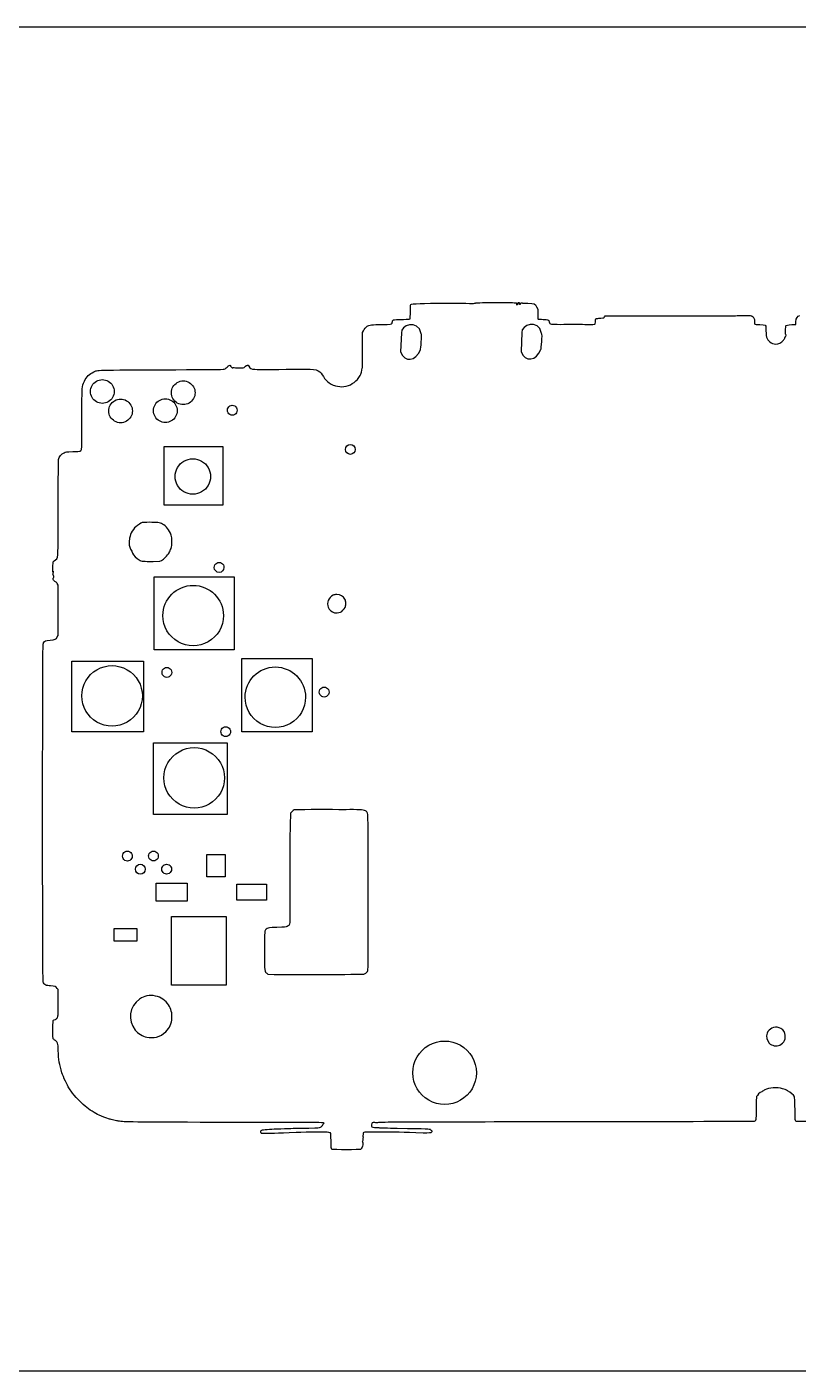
# Model space of a CAD drawing. Extents: x -171 to 832, y -60 to 309.
# Drawn here: x 406.8 to 618.5, y -59.7 to 308.9 of the extents above; entities that cross this region are included whole.
import ezdxf

# ---------------------------------------------------------------- set-up
doc = ezdxf.new("R2010")
doc.units = 0
for name, color, linetype in [('Background', 7, 'CONTINUOUS'), ('Mobo_Breakout_Points', 7, 'CONTINUOUS'), ('Mobo_button_outlines', 7, 'CONTINUOUS'), ('Mobo_Pics', 7, 'CONTINUOUS'), ('Mobo_Pics_Outline', 7, 'CONTINUOUS'), ('Mobo_Solder_Points_and_boards_to_Avoid', 7, 'CONTINUOUS')]:
    doc.layers.add(name, color=color, linetype=linetype)

msp = doc.modelspace()

# ---------------------------------------------------------------- linework, layer by layer
at = {"layer": 'Background', "color": 1}
msp.add_lwpolyline([(-171.241464, 308.858128), (831.615667, 308.858128), (831.615667, -59.713274), (-171.241464, -59.713274)], close=True, dxfattribs=at)
at = {"layer": 'Mobo_Breakout_Points', "color": 1}
for points in [[(464.510682, 203.750649)], [(496.930315, 192.999441)], [(460.903754, 160.642831)], [(446.564784, 131.852676)], [(489.72989, 126.460723)], [(462.719912, 115.613836)], [(435.731222, 81.501814)], [(442.885613, 81.531703)], [(439.295279, 77.904204)], [(446.506221, 77.921323)]]:
    msp.add_lwpolyline(points, close=True, dxfattribs=at)
for points in [[(461.838676, 203.750649), (461.838676, 204.235433), (462.093317, 204.683392), (462.506677, 204.925784)], [(462.506677, 202.575513), (462.093317, 202.817905), (461.838676, 203.265864), (461.838676, 203.750649)], [(462.506677, 204.925784), (462.920038, 205.168176), (463.42932, 205.168176), (463.842681, 204.925784)], [(463.842681, 204.925784), (464.256042, 204.683392), (464.510682, 204.235433), (464.510682, 203.750649)], [(464.510682, 203.750649), (464.510682, 203.265864), (464.256042, 202.817905), (463.842681, 202.575513)], [(463.842681, 202.575513), (463.42932, 202.333121), (462.920038, 202.333121), (462.506677, 202.575513)], [(494.258309, 192.999441), (494.258309, 193.748853), (494.856458, 194.356371), (495.594312, 194.356371)], [(495.594312, 191.642512), (494.856458, 191.642512), (494.258309, 192.25003), (494.258309, 192.999441)], [(495.594312, 194.356371), (496.332166, 194.356371), (496.930315, 193.748853), (496.930315, 192.999441)], [(496.930315, 192.999441), (496.930315, 192.25003), (496.332166, 191.642512), (495.594312, 191.642512)], [(458.231748, 160.642831), (458.231748, 161.127615), (458.486389, 161.575575), (458.89975, 161.817967)], [(459.567751, 159.285902), (458.829897, 159.285902), (458.231748, 159.89342), (458.231748, 160.642831)], [(458.89975, 161.817967), (459.31311, 162.060359), (459.822392, 162.060359), (460.235753, 161.817967)], [(460.903754, 160.642831), (460.903754, 159.89342), (460.305605, 159.285902), (459.567751, 159.285902)], [(460.235753, 161.817967), (460.649114, 161.575575), (460.903754, 161.127615), (460.903754, 160.642831)], [(443.892778, 131.852676), (443.892778, 132.33746), (444.147419, 132.785419), (444.560779, 133.027811)], [(444.560779, 133.027811), (444.97414, 133.270204), (445.483422, 133.270204), (445.896783, 133.027811)], [(445.896783, 133.027811), (446.310144, 132.785419), (446.564784, 132.33746), (446.564784, 131.852676)], [(444.560779, 130.67754), (444.147419, 130.919933), (443.892778, 131.367892), (443.892778, 131.852676)], [(445.896783, 130.67754), (445.483422, 130.435148), (444.97414, 130.435148), (444.560779, 130.67754)], [(446.564784, 131.852676), (446.564784, 131.367892), (446.310144, 130.919933), (445.896783, 130.67754)], [(487.057883, 126.460723), (487.057883, 126.945508), (487.312524, 127.393467), (487.725885, 127.635859)], [(487.725885, 125.285588), (487.312524, 125.52798), (487.057883, 125.975939), (487.057883, 126.460723)], [(487.725885, 127.635859), (488.139246, 127.878251), (488.648527, 127.878251), (489.061888, 127.635859)], [(489.061888, 127.635859), (489.475249, 127.393467), (489.72989, 126.945508), (489.72989, 126.460723)], [(489.72989, 126.460723), (489.72989, 125.975939), (489.475249, 125.52798), (489.061888, 125.285588)], [(489.061888, 125.285588), (488.648527, 125.043196), (488.139246, 125.043196), (487.725885, 125.285588)], [(460.047905, 115.613836), (460.047905, 116.09862), (460.302546, 116.546579), (460.715907, 116.788971)], [(460.715907, 114.4387), (460.302546, 114.681092), (460.047905, 115.129051), (460.047905, 115.613836)], [(460.715907, 116.788971), (461.129268, 117.031363), (461.638549, 117.031363), (462.05191, 116.788971)], [(462.05191, 114.4387), (461.638549, 114.196308), (461.129268, 114.196308), (460.715907, 114.4387)], [(462.05191, 116.788971), (462.465271, 116.546579), (462.719912, 116.09862), (462.719912, 115.613836)], [(462.719912, 115.613836), (462.719912, 115.129051), (462.465271, 114.681092), (462.05191, 114.4387)], [(433.059216, 81.501814), (433.059216, 81.986599), (433.313857, 82.434558), (433.727217, 82.67695)], [(433.727217, 80.326679), (433.313857, 80.569071), (433.059216, 81.01703), (433.059216, 81.501814)], [(433.727217, 82.67695), (434.140578, 82.919342), (434.64986, 82.919342), (435.06322, 82.67695)], [(435.06322, 82.67695), (435.476581, 82.434558), (435.731222, 81.986599), (435.731222, 81.501814)], [(435.731222, 81.501814), (435.731222, 81.01703), (435.476581, 80.569071), (435.06322, 80.326679)], [(440.213606, 81.531703), (440.213606, 82.016487), (440.468247, 82.464446), (440.881608, 82.706839)], [(440.881608, 80.356567), (440.468247, 80.59896), (440.213606, 81.046919), (440.213606, 81.531703)], [(440.881608, 82.706839), (441.294969, 82.949231), (441.80425, 82.949231), (442.217611, 82.706839)], [(442.217611, 82.706839), (442.630972, 82.464446), (442.885613, 82.016487), (442.885613, 81.531703)], [(442.885613, 81.531703), (442.885613, 81.046919), (442.630972, 80.59896), (442.217611, 80.356567)], [(435.06322, 80.326679), (434.64986, 80.084287), (434.140578, 80.084287), (433.727217, 80.326679)], [(436.623272, 77.904204), (436.623273, 78.653616), (437.221422, 79.261133), (437.959276, 79.261133)], [(437.959276, 76.547275), (437.221422, 76.547275), (436.623273, 77.154793), (436.623272, 77.904204)], [(437.959276, 79.261133), (438.69713, 79.261133), (439.295279, 78.653616), (439.295279, 77.904204)], [(439.295279, 77.904204), (439.295279, 77.154793), (438.69713, 76.547275), (437.959276, 76.547275)], [(442.217611, 80.356567), (441.80425, 80.114175), (441.294969, 80.114175), (440.881608, 80.356567)], [(443.834214, 77.921323), (443.834214, 78.406107), (444.088855, 78.854066), (444.502216, 79.096458)], [(444.502216, 76.746187), (444.088855, 76.988579), (443.834214, 77.436538), (443.834214, 77.921323)], [(444.502216, 79.096458), (444.915577, 79.33885), (445.424858, 79.33885), (445.838219, 79.096458)], [(445.838219, 79.096458), (446.25158, 78.854066), (446.506221, 78.406107), (446.506221, 77.921323)], [(446.506221, 77.921323), (446.506221, 77.436538), (446.25158, 76.988579), (445.838219, 76.746187)], [(445.838219, 76.746187), (445.424858, 76.503795), (444.915577, 76.503795), (444.502216, 76.746187)]]:
    msp.add_open_spline(points, degree=3, dxfattribs=at)
at = {"layer": 'Mobo_button_outlines', "color": 1}
for points in [[(460.73798, 147.431764)], [(438.495394, 125.414062)], [(483.289117, 125.049424)], [(461.015095, 102.939786)]]:
    msp.add_lwpolyline(points, close=True, dxfattribs=at)
for points in [[(444.13778, 147.431764), (444.137781, 152.015782), (447.853862, 155.731863), (452.43788, 155.731863)], [(452.43788, 155.731863), (457.021899, 155.731863), (460.73798, 152.015782), (460.73798, 147.431764)], [(448.28783, 140.243666), (445.719771, 141.726336), (444.13778, 144.466424), (444.13778, 147.431764)], [(460.73798, 147.431764), (460.73798, 144.466424), (459.15599, 141.726336), (456.58793, 140.243666)], [(456.58793, 140.243666), (454.01987, 138.760996), (450.85589, 138.760996), (448.28783, 140.243666)], [(426.045245, 132.602159), (428.613304, 134.084829), (431.777285, 134.084829), (434.345344, 132.602159)], [(466.688917, 125.049424), (466.688918, 129.633443), (470.404999, 133.349523), (474.989017, 133.349523)], [(474.989017, 133.349523), (479.573036, 133.349523), (483.289117, 129.633443), (483.289117, 125.049424)], [(421.895195, 125.414062), (421.895195, 128.379402), (423.477185, 131.119489), (426.045245, 132.602159)], [(434.345344, 132.602159), (436.913404, 131.119489), (438.495394, 128.379402), (438.495394, 125.414062)], [(426.045245, 118.225964), (423.477185, 119.708634), (421.895195, 122.448722), (421.895195, 125.414062)], [(438.495394, 125.414062), (438.495394, 122.448722), (436.913404, 119.708634), (434.345344, 118.225964)], [(470.838967, 117.861327), (468.270908, 119.343997), (466.688917, 122.084084), (466.688917, 125.049424)], [(483.289117, 125.049424), (483.289117, 122.084084), (481.707127, 119.343997), (479.139067, 117.861327)], [(434.345344, 118.225964), (431.777285, 116.743294), (428.613304, 116.743294), (426.045245, 118.225964)], [(479.139067, 117.861327), (476.571007, 116.378657), (473.407027, 116.378657), (470.838967, 117.861327)], [(448.564945, 110.127884), (451.133005, 111.610554), (454.296985, 111.610554), (456.865045, 110.127884)], [(444.414895, 102.939786), (444.414895, 105.905126), (445.996885, 108.645213), (448.564945, 110.127884)], [(456.865045, 110.127884), (459.433105, 108.645213), (461.015095, 105.905126), (461.015095, 102.939786)], [(448.564945, 95.751689), (445.996885, 97.234359), (444.414895, 99.974446), (444.414895, 102.939786)], [(461.015095, 102.939786), (461.015095, 99.974446), (459.433105, 97.234359), (456.865045, 95.751689)], [(456.865045, 95.751689), (454.296985, 94.269019), (451.133005, 94.269019), (448.564945, 95.751689)]]:
    msp.add_open_spline(points, degree=3, dxfattribs=at)
at = {"layer": 'Mobo_Pics', "color": 1}
msp.add_lwpolyline([(457.208001, 185.578132)], close=True, dxfattribs=at)
for points in [[(447.479493, 185.578132), (447.479493, 187.315963), (448.406615, 188.921784), (449.91162, 189.790699)], [(449.91162, 189.790699), (451.416626, 190.659615), (453.270869, 190.659615), (454.775874, 189.790699)], [(454.775874, 189.790699), (456.28088, 188.921784), (457.208001, 187.315963), (457.208001, 185.578132)], [(449.91162, 181.365564), (448.406615, 182.23448), (447.479493, 183.840301), (447.479493, 185.578132)], [(457.208001, 185.578132), (457.208001, 183.840301), (456.28088, 182.23448), (454.775874, 181.365564)], [(454.775874, 181.365564), (453.270869, 180.496649), (451.416626, 180.496649), (449.91162, 181.365564)]]:
    msp.add_open_spline(points, degree=3, dxfattribs=at)
at = {"layer": 'Mobo_Pics_Outline', "color": 1}
for points in [[(511.690054, 228.762102), (512.011672, 228.828807), (512.053909, 230.743299)], [(546.670573, 232.135884), (547.000554, 231.453508), (547.000554, 230.125379)], [(565.36251, 229.371461), (565.467676, 229.625309), (581.7672, 229.628007)], [(498.938655, 220.518524), (498.938655, 225.107424), (499.147852, 225.525966)], [(616.734, 227.232484), (617.801017, 227.279412), (617.854592, 228.032082)], [(441.485518, 162.304109), (443.304765, 162.319983), (443.770157, 162.567136), (443.770129, 162.567266)], [(415.169745, 141.582059), (415.381209, 142.005138), (415.381209, 148.907971), (415.381209, 155.810806), (415.127225, 156.220801)], [(472.652504, 49.3563), (472.977156, 49.097441), (474.683301, 49.054723)], [(499.304098, 49.14699), (499.304353, 49.146857)], [(415.38138, 41.233277), (415.38138, 44.87792), (415.156309, 45.218171)], [(442.364683, 31.874791), (442.364683, 31.874675)], [(490.580306, 1.078214), (490.586627, 1.078415)]]:
    msp.add_lwpolyline(points, dxfattribs=at)
for points in [[(492.838016, 148.397641)], [(613.449524, 29.699252)]]:
    msp.add_lwpolyline(points, close=True, dxfattribs=at)
for points in [[(512.053909, 230.743299), (512.076586, 231.796269), (512.12194, 232.683295), (512.153121, 232.714468)], [(512.153121, 232.714468), (512.2872, 232.848094), (512.997874, 232.927189), (514.773496, 233.006116)], [(514.773496, 233.006116), (517.018025, 233.105884), (526.445405, 233.139826), (528.257962, 233.054665)], [(528.257962, 233.054665), (529.313187, 233.005084), (529.589622, 233.01769), (529.897465, 233.129423)], [(529.897465, 233.129423), (530.221294, 233.246967), (530.94943, 233.263816), (535.705427, 233.263816)], [(535.705427, 233.263816), (540.001276, 233.263816), (541.142306, 233.241593), (541.139216, 233.158047)], [(541.139216, 233.158047), (541.122208, 232.689651), (541.181169, 232.603483), (541.415877, 232.757415)], [(541.415877, 232.926961), (541.305893, 233.001668), (541.310995, 233.029924), (541.453294, 233.138502)], [(541.415877, 232.757415), (541.528696, 232.831479), (541.528696, 232.850315), (541.415877, 232.926961)], [(541.453294, 233.138502), (541.767487, 233.37822), (542.108069, 233.260488), (541.867946, 232.995163)], [(541.867946, 232.995163), (541.708639, 232.818998), (541.774403, 232.68184), (541.949017, 232.826666)], [(541.949017, 232.826666), (542.03349, 232.896724), (542.089049, 232.89546), (542.162466, 232.82179)], [(542.162466, 232.82179), (542.238718, 232.745498), (542.261962, 232.775602), (542.261962, 232.950727)], [(542.261962, 232.950727), (542.261962, 233.145178), (542.297679, 233.179191), (542.501773, 233.179191)], [(542.501773, 233.179191), (542.633584, 233.179191), (542.76171, 233.159008), (542.786372, 233.134341)], [(542.786372, 233.134341), (542.811883, 233.109679), (543.493276, 233.078223), (544.302425, 233.06445)], [(544.302425, 233.06445), (546.211843, 233.031951), (546.243165, 233.019671), (546.670573, 232.135884)], [(507.261912, 228.39738), (507.376148, 228.553569), (507.527518, 228.570259), (509.376699, 228.630504)], [(509.376699, 228.630504), (510.472148, 228.666195), (511.513172, 228.725414), (511.690054, 228.762102)], [(547.000554, 230.125379), (547.000554, 229.091671), (547.026066, 228.787579), (547.114224, 228.753628)], [(547.114224, 228.753628), (547.176869, 228.729646), (547.795502, 228.682915), (548.489254, 228.649803)], [(548.489254, 228.649803), (549.913833, 228.581808), (549.996066, 228.547634), (550.143468, 227.96229)], [(562.825134, 228.005503), (562.825956, 228.361201), (562.861984, 228.7083), (562.905354, 228.776835)], [(562.905354, 228.776835), (562.948724, 228.845368), (563.129008, 228.910069), (563.306003, 228.920611)], [(563.306003, 228.920611), (563.482885, 228.931156), (563.95148, 228.977397), (564.347055, 229.023372)], [(564.347055, 229.023372), (564.74263, 229.069348), (565.109263, 229.109361), (565.161817, 229.11229)], [(565.161817, 229.11229), (565.214258, 229.115209), (565.304683, 229.231846), (565.36251, 229.371461)], [(581.7672, 229.628007), (590.731965, 229.62949), (599.72658, 229.652385), (601.75525, 229.678889)], [(601.75525, 229.678889), (605.414976, 229.726695), (605.446611, 229.725643), (605.802047, 229.544303)], [(605.802047, 229.544303), (606.279288, 229.300841), (606.481228, 228.862227), (606.485509, 228.059909)], [(617.854592, 228.032082), (617.92971, 229.092254), (618.19852, 229.516402), (618.91475, 229.705668)], [(499.147852, 225.525966), (499.41686, 226.064063), (499.767619, 226.485535), (500.190576, 226.778654)], [(500.190576, 226.778654), (500.715666, 227.142538), (501.604923, 227.247116), (504.197943, 227.249932)], [(504.197943, 227.249932), (506.601836, 227.252541), (506.948939, 227.300944), (507.01955, 227.643407)], [(507.01955, 227.643407), (507.042227, 227.756138), (507.079361, 227.934048), (507.100337, 228.03876)], [(507.100337, 228.03876), (507.12018, 228.143472), (507.194447, 228.304851), (507.261912, 228.39738)], [(550.143468, 227.96229), (550.193641, 227.762827), (550.278113, 227.564643), (550.331121, 227.521877)], [(550.331121, 227.521877), (550.599846, 227.305098), (551.931647, 227.25597), (555.380476, 227.33563)], [(555.380476, 227.33563), (557.487184, 227.384289), (559.04125, 227.386052), (559.269893, 227.340052)], [(559.269893, 227.340052), (559.69662, 227.254176), (562.481915, 227.227598), (562.689921, 227.307419)], [(562.689921, 227.307419), (562.795654, 227.347989), (562.824, 227.49465), (562.825134, 228.005503)], [(606.485509, 228.059909), (606.487266, 227.734136), (606.516973, 227.423131), (606.551556, 227.368786)], [(606.551556, 227.368786), (606.593225, 227.303374), (607.04898, 227.257507), (607.900082, 227.233083)], [(607.900082, 227.233083), (609.599792, 227.184308), (609.62502, 227.169312), (609.611329, 226.216113)], [(609.611329, 226.216113), (609.599991, 225.377334), (609.686731, 224.192933), (609.790762, 223.785484)], [(615.082791, 224.548332), (614.985279, 224.548332), (614.970255, 224.741213), (614.998885, 225.626183)], [(614.998885, 225.626183), (615.018728, 226.219), (615.053877, 226.767939), (615.078822, 226.846046)], [(615.078822, 226.846046), (615.152239, 227.077563), (615.60275, 227.182732), (616.734, 227.232484)], [(609.790762, 223.785484), (609.897061, 223.36916), (610.308, 222.748525), (610.644643, 222.495992)], [(610.644643, 222.495992), (611.24057, 222.048961), (611.63725, 221.908304), (612.302032, 221.908304)], [(612.302032, 221.908304), (613.169575, 221.908304), (613.868258, 222.2465), (614.399754, 222.923688)], [(614.399754, 222.923688), (614.604983, 223.185196), (614.795414, 223.501463), (614.822854, 223.626504)], [(614.822854, 223.626504), (614.8512, 223.751546), (614.946728, 223.920819), (615.037153, 224.002667)], [(615.037153, 224.002667), (615.227924, 224.175308), (615.259106, 224.548332), (615.082791, 224.548332)], [(498.850214, 215.267774), (498.902655, 215.659773), (498.938655, 217.800854), (498.938655, 220.518524)], [(422.579254, 211.728919), (423.157096, 212.907991), (423.987704, 213.708012), (425.196794, 214.250128)], [(425.196794, 214.250128), (426.46612, 214.819244), (424.229698, 214.758548), (447.704731, 214.860995)], [(447.704731, 214.860995), (455.903745, 214.896776), (460.774006, 214.948667), (460.986406, 215.002509)], [(460.986406, 215.002509), (461.30502, 215.08327), (461.80766, 215.506287), (462.004866, 215.859653)], [(462.004866, 215.859653), (462.098976, 216.028516), (462.633165, 216.150575), (462.650088, 216.007123)], [(462.650088, 216.007123), (462.655757, 215.957788), (462.664261, 215.879221), (462.669931, 215.832528)], [(462.669931, 215.832528), (462.6756, 215.785833), (462.79097, 215.652693), (462.926183, 215.536656)], [(462.926183, 215.536656), (463.113269, 215.375991), (463.198592, 215.348081), (463.28485, 215.419608)], [(463.28485, 215.419608), (463.357417, 215.479722), (463.512472, 215.489743), (463.716283, 215.447444)], [(463.716283, 215.447444), (464.142217, 215.359), (464.893909, 215.337069), (465.773074, 215.387435)], [(465.773074, 215.387435), (466.466967, 215.427185), (466.502088, 215.438986), (466.639625, 215.678626)], [(466.639625, 215.678626), (466.718428, 215.815996), (466.821326, 215.904635), (466.868381, 215.875605)], [(466.868381, 215.875605), (466.915436, 215.846576), (466.953704, 215.87861), (466.953704, 215.946817)], [(466.953704, 215.946817), (466.953704, 216.026533), (467.010397, 216.055954), (467.113011, 216.029198)], [(467.113011, 216.029198), (467.200602, 216.006322), (467.321641, 216.040678), (467.382302, 216.105555)], [(467.382302, 216.105555), (467.474712, 216.204589), (467.527436, 216.155501), (467.709704, 215.799796)], [(467.709704, 215.799796), (468.048586, 215.138686), (468.227225, 215.050462), (469.385773, 214.97201)], [(469.385773, 214.97201), (470.282173, 214.911309), (476.77989, 214.939471), (482.048192, 215.026892)], [(482.048192, 215.026892), (486.136375, 215.094728), (487.128813, 214.827803), (487.860803, 213.463555)], [(498.27702, 213.294322), (498.488769, 213.644565), (498.756161, 214.56478), (498.850214, 215.267774)], [(421.97502, 209.613512), (422.048154, 210.514683), (422.137446, 210.827344), (422.579254, 211.728919)], [(487.860803, 213.463555), (488.223836, 212.786964), (488.781468, 212.073383), (489.327392, 211.586805)], [(489.327392, 211.586805), (489.806362, 211.159909), (490.952891, 210.50286), (491.222098, 210.500986)], [(491.222098, 210.500986), (491.301184, 210.500478), (491.670255, 210.424731), (492.042557, 210.332752)], [(492.042557, 210.332752), (492.906132, 210.119408), (493.578539, 210.119788), (494.419436, 210.334097)], [(494.419436, 210.334097), (496.091934, 210.760345), (497.309443, 211.694637), (498.27702, 213.294322)], [(421.908406, 201.024958), (421.914076, 205.376352), (421.94469, 209.2412), (421.97502, 209.613512)], [(421.75165, 192.848587), (421.885446, 193.092763), (421.897351, 193.727917), (421.908406, 201.024958)], [(415.497203, 190.2787), (415.664447, 191.00035), (416.301506, 191.76863), (417.013058, 192.106772)], [(417.013058, 192.106772), (417.478961, 192.328186), (417.565814, 192.338731), (419.400397, 192.396461)], [(419.400397, 192.396461), (420.447543, 192.429428), (421.372318, 192.485072), (421.455487, 192.520108)], [(421.455487, 192.520108), (421.538542, 192.555173), (421.672054, 192.702971), (421.75165, 192.848587)], [(415.417833, 178.517038), (415.423502, 184.823065), (415.459502, 190.115816), (415.497203, 190.2787)], [(415.350369, 165.316895), (415.38155, 166.270944), (415.41188, 172.211009), (415.417833, 178.517038)], [(435.44554, 170.092539), (435.160403, 169.535608), (435.081317, 169.216977), (434.850406, 167.695226)], [(436.673112, 171.77828), (436.285531, 171.459567), (435.813676, 170.811609), (435.44554, 170.092539)], [(438.428041, 172.930589), (438.140891, 172.850822), (437.329672, 172.318178), (436.673112, 171.77828)], [(442.760655, 172.937676), (441.777232, 173.041197), (438.808677, 173.036407), (438.428041, 172.930589)], [(444.050306, 172.551061), (443.591093, 172.803487), (443.350602, 172.875574), (442.760655, 172.937676)], [(446.398186, 169.463134), (445.866123, 170.941864), (445.06783, 171.991752), (444.050306, 172.551061)], [(434.850406, 167.695226), (434.776422, 167.208435), (434.969745, 166.328824), (435.293235, 165.680116)], [(446.365871, 165.847986), (446.584706, 166.485577), (446.604265, 166.64311), (446.600296, 167.728499)], [(446.600296, 167.728499), (446.597461, 168.750207), (446.568832, 168.988771), (446.398186, 169.463134)], [(413.979449, 161.06417), (413.977294, 162.306814), (413.970945, 162.290069), (414.654548, 162.722687)], [(414.654548, 162.722687), (415.207247, 163.072233), (415.286731, 163.368544), (415.350369, 165.316895)], [(435.293235, 165.680116), (435.474085, 165.317434), (435.693317, 164.83091), (435.780482, 164.598951)], [(435.780482, 164.598951), (435.996482, 164.02426), (436.921512, 163.059369), (437.61342, 162.68711)], [(437.61342, 162.68711), (438.264057, 162.337054), (438.831865, 162.280891), (441.485518, 162.304109)], [(443.770129, 162.567266), (444.349843, 162.875126), (445.410085, 163.944334), (445.819238, 164.633675)], [(445.819238, 164.633675), (445.988466, 164.918809), (446.234457, 165.465249), (446.365871, 165.847986)], [(414.034157, 159.515923), (413.923606, 159.364553), (413.916803, 159.374758), (413.947701, 159.64782)], [(413.947701, 159.64782), (413.967543, 159.810585), (413.980299, 160.447946), (413.979449, 161.06417)], [(414.017717, 158.563301), (413.976331, 158.563979), (413.957055, 158.608315), (413.97463, 158.661833)], [(413.97463, 158.661833), (413.991638, 158.715351), (414.015732, 158.88424), (414.027071, 159.037138)], [(414.145843, 158.476504), (414.116646, 158.523559), (414.059102, 158.562621), (414.017717, 158.563301)], [(414.027071, 159.037138), (414.038409, 159.190038), (414.071291, 159.339172), (414.100772, 159.36855)], [(414.154063, 159.55096), (414.154063, 159.650059), (414.125717, 159.641952), (414.034157, 159.515923)], [(414.100772, 159.36855), (414.130252, 159.397946), (414.154063, 159.480009), (414.154063, 159.55096)], [(413.993339, 157.558377), (413.987669, 157.642566), (414.01885, 157.690273), (414.061087, 157.664392)], [(414.492718, 156.822242), (414.129061, 157.005105), (414.014513, 157.173976), (413.993339, 157.558377)], [(414.061087, 157.664392), (414.148677, 157.610279), (414.225496, 158.347505), (414.145843, 158.476504)], [(415.127225, 156.220801), (414.953461, 156.501488), (414.753335, 156.691176), (414.492718, 156.822242)], [(489.526299, 151.623964), (489.311717, 151.140039), (489.28989, 150.190926), (489.482929, 149.747542)], [(490.840469, 153.001202), (490.317506, 152.740585), (489.764438, 152.160979), (489.526299, 151.623964)], [(491.833786, 153.216805), (491.40258, 153.216805), (491.173257, 153.167029), (490.840469, 153.001202)], [(494.07531, 151.935613), (493.598608, 152.80304), (492.874696, 153.216805), (491.833786, 153.216805)], [(494.32646, 150.762934), (494.324731, 151.397986), (494.295279, 151.535245), (494.07531, 151.935613)], [(489.482929, 149.747542), (489.806362, 149.005199), (490.482964, 148.395796), (491.183348, 148.216054)], [(491.183348, 148.216054), (491.584989, 148.112986), (492.378775, 148.20018), (492.838016, 148.397641)], [(492.838016, 148.397638), (493.317184, 148.603774), (493.854038, 149.129184), (494.130869, 149.662922)], [(494.130869, 149.662922), (494.293011, 149.975734), (494.327877, 150.172067), (494.32646, 150.762934)], [(411.3936, 139.954861), (411.67766, 140.526476), (411.92382, 140.631528), (413.173843, 140.714572)], [(413.173843, 140.714572), (414.535776, 140.805054), (414.849373, 140.941344), (415.169745, 141.582059)], [(411.216718, 134.939679), (411.233726, 139.33893), (411.245065, 139.656056), (411.3936, 139.954861)], [(411.10475, 93.393079), (411.09908, 94.034225), (411.194324, 129.144756), (411.216718, 134.939679)], [(411.150104, 70.123601), (411.127427, 82.66585), (411.107017, 93.137117), (411.10475, 93.393079)], [(479.184775, 93.236363), (479.136869, 93.018861), (479.111924, 92.137224), (479.012712, 87.216236)], [(480.194079, 94.153484), (479.821153, 94.011695), (479.23886, 93.482597), (479.184775, 93.236363)], [(492.424526, 94.21956), (488.284866, 94.265368), (480.375978, 94.222678), (480.194079, 94.153484)], [(495.4284, 94.2343), (494.125313, 94.222395), (492.773556, 94.215591), (492.424526, 94.21956)], [(499.902321, 93.827534), (499.544561, 94.155557), (498.378557, 94.261572), (495.4284, 94.2343)], [(500.430161, 88.950742), (500.407483, 93.393181), (500.410318, 93.361212), (499.902321, 93.827534)], [(500.465594, 82.562213), (500.45709, 83.842033), (500.442917, 86.716871), (500.430161, 88.950742)], [(479.012712, 87.216236), (478.95942, 84.570454), (478.956586, 82.864996), (478.9872, 71.985302)], [(500.495357, 54.131139), (500.503861, 59.676043), (500.481184, 80.032683), (500.465594, 82.562213)], [(411.276813, 47.013656), (411.22097, 47.214009), (411.177317, 55.185534), (411.150104, 70.123601)], [(478.9872, 71.985302), (479.016113, 61.786417), (479.075357, 62.603209), (478.28075, 62.233226)], [(472.087134, 60.900559), (472.05822, 60.784226), (472.032992, 58.332929), (472.031291, 55.453269)], [(472.775017, 61.676983), (472.406287, 61.449106), (472.152132, 61.162245), (472.087134, 60.900559)], [(475.44188, 61.936466), (473.270513, 61.858259), (473.030561, 61.834929), (472.775017, 61.676983)], [(478.28075, 62.233226), (477.849543, 62.032448), (477.714019, 62.018274), (475.44188, 61.936466)], [(472.031291, 55.453269), (472.028457, 49.579824), (471.996992, 49.87889), (472.652504, 49.3563)], [(499.952381, 49.526938), (500.464772, 49.989855), (500.489943, 50.203301), (500.495357, 54.131139)], [(474.683301, 49.054723), (477.808413, 48.976458), (498.96085, 49.055737), (499.304098, 49.14699)], [(499.304353, 49.146857), (499.481518, 49.193969), (499.773118, 49.365011), (499.952381, 49.526938)], [(412.032161, 46.112323), (411.669524, 46.266642), (411.393175, 46.59637), (411.276813, 47.013656)], [(413.308346, 45.925209), (412.755477, 45.958232), (412.204365, 46.039048), (412.032161, 46.112323)], [(415.156309, 45.218171), (414.827773, 45.714665), (414.456888, 45.856576), (413.308346, 45.925209)], [(415.195143, 37.240217), (415.378828, 37.583861), (415.38138, 37.638643), (415.38138, 41.233277)], [(437.696731, 42.263478), (434.930598, 40.351776), (434.390882, 36.399705), (436.540082, 33.794116)], [(439.759843, 43.161613), (438.886091, 42.984561), (438.491679, 42.812858), (437.696731, 42.263478)], [(442.14463, 43.135818), (441.178498, 43.335179), (440.645386, 43.340905), (439.759843, 43.161613)], [(445.720309, 40.672562), (444.911981, 41.888727), (443.510986, 42.853859), (442.14463, 43.135818)], [(446.626318, 37.086415), (446.695767, 38.449641), (446.388208, 39.667793), (445.720309, 40.672562)], [(414.624898, 36.711366), (414.899008, 36.8402), (415.062057, 36.991429), (415.195143, 37.240217)], [(444.908409, 33.356095), (446.048844, 34.492297), (446.549386, 35.579211), (446.626318, 37.086415)], [(414.051392, 31.391561), (413.970888, 31.532499), (413.943959, 32.154021), (413.94566, 33.823219)], [(413.94566, 33.823219), (413.948069, 36.018709), (413.98818, 36.53094), (414.157124, 36.53094)], [(414.157124, 36.53094), (414.203329, 36.53094), (414.41366, 36.612125), (414.624898, 36.711366)], [(436.540082, 33.794116), (437.302148, 32.870251), (438.576491, 32.08638), (439.719619, 31.838338)], [(442.364683, 31.874675), (443.362195, 32.129793), (444.121285, 32.571873), (444.908409, 33.356095)], [(613.250617, 34.451793), (611.847978, 34.868324), (610.44531, 34.214136), (609.954661, 32.914568)], [(614.825291, 32.85648), (614.631118, 33.531242), (613.91812, 34.253561), (613.250617, 34.451793)], [(414.627846, 30.902681), (414.370176, 31.06743), (414.110891, 31.28743), (414.051392, 31.391561)], [(415.431836, 28.196237), (415.356435, 30.32229), (415.314482, 30.463447), (414.627846, 30.902681)], [(439.719619, 31.838338), (440.522504, 31.66412), (441.598989, 31.678974), (442.364683, 31.874791)], [(609.954661, 32.914568), (609.609969, 32.00161), (609.842976, 30.888853), (610.516261, 30.233645)], [(610.516261, 30.233645), (611.304888, 29.466108), (612.414057, 29.264034), (613.449524, 29.699252)], [(613.449439, 29.699252), (613.868258, 29.875283), (614.50886, 30.50445), (614.756126, 30.982601)], [(614.756126, 30.982601), (614.961921, 31.380653), (614.99452, 32.26765), (614.825291, 32.85648)], [(416.436548, 22.103864), (415.732507, 24.33731), (415.523906, 25.602205), (415.431836, 28.196237)], [(418.339587, 17.957665), (417.940696, 18.490215), (416.775203, 21.029559), (416.436548, 22.103864)], [(418.677931, 17.41608), (418.596293, 17.574338), (418.444072, 17.81805), (418.339587, 17.957665)], [(422.797465, 12.901099), (421.346013, 14.110333), (419.129348, 16.539766), (418.677931, 17.41608)], [(607.048328, 15.547496), (606.991351, 15.41336), (606.949398, 14.197368), (606.934658, 12.257768)], [(608.455361, 16.905563), (607.925877, 16.64041), (607.22538, 15.964308), (607.048328, 15.547496)], [(609.338098, 17.378966), (609.139672, 17.262349), (608.742425, 17.049308), (608.455361, 16.905563)], [(614.189339, 17.722086), (612.784318, 18.131559), (610.322343, 17.957418), (609.338098, 17.378966)], [(615.519071, 17.168771), (615.187786, 17.35651), (614.589392, 17.605491), (614.189339, 17.722086)], [(617.361902, 15.649104), (617.29954, 15.9267), (616.395572, 16.672073), (615.519071, 17.168771)], [(617.49343, 15.100764), (617.449493, 15.275974), (617.390532, 15.522721), (617.361902, 15.649104)], [(617.613619, 11.969963), (617.590942, 13.516696), (617.537367, 14.925557), (617.49343, 15.100764)], [(426.68538, 10.481496), (425.523798, 10.970915), (423.905187, 11.978229), (422.797465, 12.901099)], [(606.934658, 12.257768), (606.909146, 8.858316), (606.906312, 8.844202), (606.380287, 8.744584)], [(617.69469, 8.97406), (617.672013, 9.075059), (617.636013, 10.423216), (617.613619, 11.969963)], [(429.470277, 9.385645), (429.115096, 9.46802), (428.746847, 9.612927), (426.68538, 10.481496)], [(430.697027, 9.07937), (430.231748, 9.199247), (429.679701, 9.337068), (429.470277, 9.385645)], [(431.881654, 8.859402), (431.695417, 8.860501), (431.162306, 8.959493), (430.697027, 9.07937)], [(432.558794, 8.766624), (432.372557, 8.816542), (432.067918, 8.858296), (431.881654, 8.859402)], [(462.579194, 8.48503), (438.308277, 8.517997), (433.31108, 8.564882), (432.558794, 8.766624)], [(488.191946, 8.396476), (488.05645, 8.426211), (476.530809, 8.466066), (462.579194, 8.48503)], [(487.395043, 7.143945), (487.632586, 7.26952), (487.786791, 7.431826), (487.893572, 7.668615)], [(487.893572, 7.668615), (487.978611, 7.857176), (488.115524, 8.032805), (488.197616, 8.058892)], [(488.197616, 8.058892), (488.462655, 8.142996), (488.45897, 8.337679), (488.191946, 8.396476)], [(502.312876, 8.426018), (501.567874, 8.557262), (501.387307, 8.439341), (501.389121, 7.822851)], [(501.389121, 7.822851), (501.390992, 7.180211), (501.436743, 7.140881), (502.206151, 7.122492)], [(503.281587, 8.424241), (502.966318, 8.35689), (502.702668, 8.357372), (502.312876, 8.426018)], [(509.553298, 8.537202), (505.725846, 8.523879), (503.565562, 8.484902), (503.281587, 8.424241)], [(516.068759, 8.560446), (515.696428, 8.558923), (512.764469, 8.54854), (509.553298, 8.537202)], [(517.422614, 8.547123), (517.050312, 8.556194), (516.441061, 8.562146), (516.068759, 8.560446)], [(524.868832, 8.566115), (521.145723, 8.546839), (517.794917, 8.538335), (517.422614, 8.547123)], [(568.869307, 8.646449), (548.392167, 8.621504), (528.591969, 8.585447), (524.868832, 8.566115)], [(606.380287, 8.744584), (606.226365, 8.715472), (589.346447, 8.67128), (568.869307, 8.646449)], [(617.997713, 8.732747), (617.823383, 8.771043), (617.721619, 8.852085), (617.69469, 8.97406)], [(649.665439, 8.728495), (632.392583, 8.699071), (618.14211, 8.700999), (617.997713, 8.732747)], [(471.098948, 5.56528), (470.943609, 5.855811), (471.030066, 6.266319), (471.270161, 6.376513)], [(472.225181, 5.393812), (471.269537, 5.392287), (471.184639, 5.405151), (471.098948, 5.56528)], [(471.270161, 6.376513), (471.472554, 6.469404), (473.780069, 6.656547), (475.204819, 6.695617)], [(480.718403, 5.686863), (475.173326, 5.460772), (473.282164, 5.395504), (472.225181, 5.393812)], [(475.204819, 6.695617), (475.577121, 6.705822), (477.119254, 6.76002), (478.631792, 6.816061)], [(478.631792, 6.816061), (480.144302, 6.872074), (482.657414, 6.927888), (484.216469, 6.94002)], [(489.644504, 5.736186), (488.931562, 5.848892), (484.027257, 5.821792), (480.718403, 5.686863)], [(484.216469, 6.94002), (486.930813, 6.96128), (487.065685, 6.969841), (487.395043, 7.143945)], [(490.147257, 5.587679), (490.102186, 5.63275), (489.875981, 5.699591), (489.644504, 5.736186)], [(490.274532, 3.523895), (490.24902, 4.623423), (490.192894, 5.542197), (490.147257, 5.587679)], [(503.690939, 5.841343), (498.820025, 5.859201), (499.107118, 5.890836), (499.104454, 5.3341)], [(499.004674, 3.795928), (499.007509, 3.585994), (498.968391, 3.36134), (498.914816, 3.296682)], [(499.021682, 4.850552), (498.968391, 4.710492), (498.969524, 4.618366), (499.024517, 4.584067)], [(499.053146, 4.354631), (499.022249, 4.257261), (499.000422, 4.005859), (499.004674, 3.795928)], [(499.104454, 5.3341), (499.103603, 5.185877), (499.066469, 4.968281), (499.021682, 4.850552)], [(499.024517, 4.584067), (499.071005, 4.555239), (499.084044, 4.452001), (499.053146, 4.354631)], [(502.206151, 7.122492), (502.570517, 7.113705), (503.09708, 7.08088), (503.376293, 7.04933)], [(503.376293, 7.04933), (503.655506, 7.017809), (505.921153, 6.953066), (508.410964, 6.905472)], [(515.603339, 5.571456), (509.791776, 5.777337), (507.593027, 5.82717), (503.690939, 5.841343)], [(508.410964, 6.905472), (516.929499, 6.742593), (517.37332, 6.723969), (517.535263, 6.522786)], [(517.88914, 5.762908), (517.886929, 5.585913), (517.086935, 5.518902), (515.603339, 5.571456)], [(517.535263, 6.522786), (517.612932, 6.426323), (517.747294, 6.322377), (517.834148, 6.291791)], [(517.834148, 6.291791), (517.948668, 6.251426), (517.977865, 6.184273), (517.941014, 6.046821)], [(517.941014, 6.046821), (517.912668, 5.942676), (517.889707, 5.814918), (517.88914, 5.762908)], [(490.359288, 1.348047), (490.336611, 1.454771), (490.299477, 2.433912), (490.274532, 3.523895)], [(490.586627, 1.078415), (490.483162, 1.12), (490.381115, 1.241323), (490.359288, 1.348047)], [(498.419887, 1.073395), (498.225997, 0.969619), (490.83891, 0.974268), (490.580306, 1.078214)], [(498.678123, 1.433013), (498.619729, 1.279998), (498.503509, 1.118157), (498.419887, 1.073395)], [(498.909146, 1.994255), (498.840548, 1.838605), (498.736517, 1.586041), (498.678123, 1.433013)], [(498.914816, 3.296682), (498.840265, 3.206823), (498.84395, 3.162546), (498.931824, 3.108773)], [(498.931824, 3.108773), (499.083194, 3.01523), (499.069871, 2.358462), (498.909146, 1.994255)]]:
    msp.add_open_spline(points, degree=3, dxfattribs=at)
at = {"layer": 'Mobo_Solder_Points_and_boards_to_Avoid', "color": 1}
for points in [[(509.580907, 224.926248), (509.381915, 219.75553)], [(542.639934, 225.017736), (542.440942, 219.847018)]]:
    msp.add_lwpolyline(points, dxfattribs=at)
for points in [[(509.580907, 224.926249)], [(542.639934, 225.017736)], [(430.763583, 208.883759)], [(452.96997, 208.546873)], [(435.777986, 203.555789)], [(448.050216, 203.626993)], [(444.449735, 193.83565), (460.591656, 193.83565), (460.591656, 177.69373), (444.449735, 177.69373)], [(441.737802, 158.041494), (463.710535, 158.041494), (463.710535, 138.081575), (441.737802, 138.081575)], [(419.142302, 134.968921), (438.799192, 134.968921), (438.799192, 115.528324), (419.142302, 115.528324)], [(465.831723, 135.703774), (485.143018, 135.703774), (485.143018, 115.540117), (465.831723, 115.540117)], [(441.552557, 112.510488), (461.732051, 112.510488), (461.732051, 92.926863), (441.552557, 92.926863)], [(456.216491, 81.936003), (461.188335, 81.936003), (461.188335, 75.837211), (456.216491, 75.837211)], [(442.295291, 74.047343), (450.780573, 74.047343), (450.780573, 69.141789), (442.295291, 69.141789)], [(464.436595, 73.782179), (472.524129, 73.782179), (472.524129, 69.406955), (464.436595, 69.406955)], [(446.537934, 64.965436), (461.519759, 64.965436), (461.519759, 46.138717), (446.537934, 46.138717)], [(430.734359, 61.640631), (436.968734, 61.640631), (436.968734, 58.218757), (430.734359, 58.218757)], [(530.158001, 22.083038)]]:
    msp.add_lwpolyline(points, close=True, dxfattribs=at)
for points in [[(515.016794, 224.727376), (514.106816, 228.9759), (509.297953, 226.906845), (509.580907, 224.926249)], [(548.07582, 224.818863), (547.165843, 229.067387), (542.35698, 226.998333), (542.639934, 225.017736)], [(514.817802, 220.352152), (514.817802, 220.352152), (515.348135, 224.528502), (515.016794, 224.727376)], [(547.876828, 220.44364), (547.876828, 220.44364), (548.407162, 224.61999), (548.07582, 224.818863)], [(509.381915, 219.75553), (510.468066, 216.704575), (513.55715, 217.185213), (514.817802, 220.352152)], [(542.440942, 219.847018), (543.527093, 216.796063), (546.616176, 217.276701), (547.876828, 220.44364)], [(424.261079, 208.883759), (424.261079, 210.04532), (424.880764, 211.118646), (425.886705, 211.699426)], [(425.886705, 211.699426), (426.892646, 212.280206), (428.132016, 212.280206), (429.137957, 211.699426)], [(429.137957, 211.699426), (430.143897, 211.118646), (430.763583, 210.04532), (430.763583, 208.883759)], [(446.467466, 208.546873), (446.467466, 209.708433), (447.087151, 210.781759), (448.093092, 211.36254)], [(448.093092, 211.36254), (449.099033, 211.94332), (450.338403, 211.94332), (451.344344, 211.36254)], [(451.344344, 211.36254), (452.350285, 210.781759), (452.96997, 209.708433), (452.96997, 208.546873)], [(425.886705, 206.068093), (424.880764, 206.648873), (424.261079, 207.722199), (424.261079, 208.883759)], [(430.763583, 208.883759), (430.763583, 207.722199), (430.143897, 206.648873), (429.137957, 206.068093)], [(430.901108, 206.371456), (431.907049, 206.952236), (433.146419, 206.952236), (434.15236, 206.371456)], [(441.547712, 203.626993), (441.547712, 204.788553), (442.167397, 205.861879), (443.173338, 206.442659)], [(443.173338, 206.442659), (444.179279, 207.02344), (445.418649, 207.02344), (446.42459, 206.442659)], [(446.42459, 206.442659), (447.430531, 205.861879), (448.050216, 204.788553), (448.050216, 203.626993)], [(448.093092, 205.731206), (447.087151, 206.311986), (446.467466, 207.385313), (446.467466, 208.546873)], [(452.96997, 208.546873), (452.96997, 207.385313), (452.350285, 206.311986), (451.344344, 205.731206)], [(429.137957, 206.068093), (428.132016, 205.487312), (426.892646, 205.487312), (425.886705, 206.068093)], [(429.275482, 203.555789), (429.275482, 204.71735), (429.895167, 205.790676), (430.901108, 206.371456)], [(430.901108, 200.740123), (429.895167, 201.320903), (429.275482, 202.394229), (429.275482, 203.555789)], [(434.15236, 206.371456), (435.158301, 205.790676), (435.777986, 204.71735), (435.777986, 203.555789)], [(435.777986, 203.555789), (435.777986, 202.394229), (435.158301, 201.320903), (434.15236, 200.740123)], [(443.173338, 200.811326), (442.167397, 201.392106), (441.547712, 202.465432), (441.547712, 203.626993)], [(448.050216, 203.626993), (448.050216, 202.465432), (447.430531, 201.392106), (446.42459, 200.811326)], [(451.344344, 205.731206), (450.338403, 205.150426), (449.099033, 205.150426), (448.093092, 205.731206)], [(434.15236, 200.740123), (433.146419, 200.159342), (431.907049, 200.159342), (430.901108, 200.740123)], [(446.42459, 200.811326), (445.418649, 200.230546), (444.179279, 200.230546), (443.173338, 200.811326)], [(512.737734, 22.083038), (512.737734, 25.194869), (514.397876, 28.070319), (517.092801, 29.626235)], [(517.092801, 29.626235), (519.787726, 31.18215), (523.10801, 31.18215), (525.802934, 29.626235)], [(525.802934, 29.626235), (528.497859, 28.070319), (530.158001, 25.194869), (530.158001, 22.083038)], [(517.092801, 14.539841), (514.397876, 16.095756), (512.737734, 18.971207), (512.737734, 22.083038)], [(530.158001, 22.083038), (530.158001, 18.971207), (528.497859, 16.095756), (525.802934, 14.539841)], [(525.802934, 14.539841), (523.10801, 12.983926), (519.787726, 12.983926), (517.092801, 14.539841)]]:
    msp.add_open_spline(points, degree=3, dxfattribs=at)

doc.saveas('drawing.dxf')
